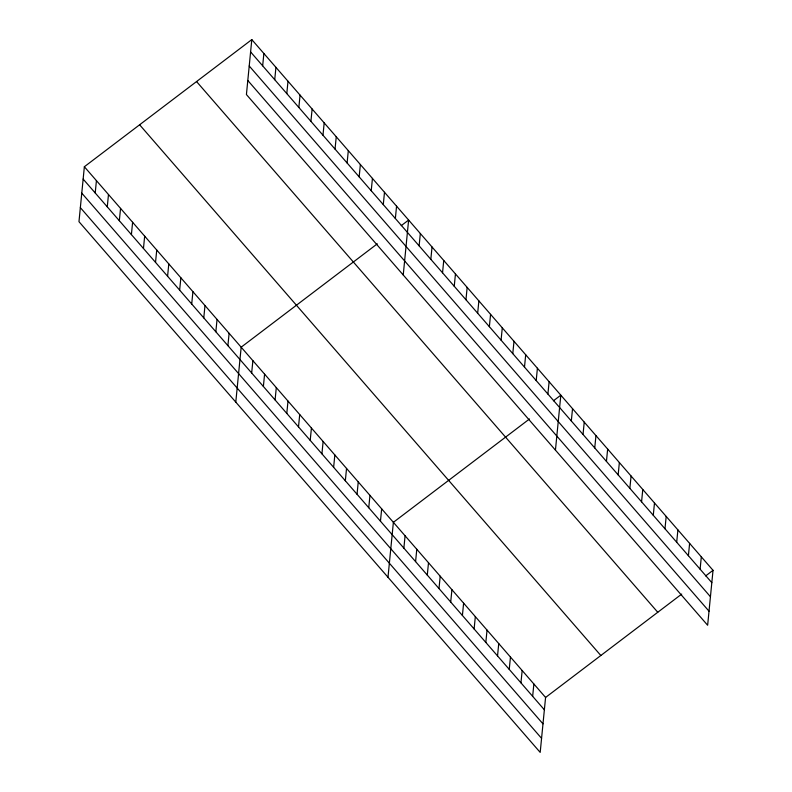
<?xml version="1.0" encoding="UTF-8"?>
<svg xmlns="http://www.w3.org/2000/svg" width="792" height="792" viewBox="0 0 792 792"><rect width="100%" height="100%" fill="white"/><g stroke="black" fill="none" stroke-linecap="round" stroke-linejoin="round"><path stroke-width="1.19" d="M84.358 166.746L78.972 221.681L540.193 752.4L545.579 697.455L84.358 166.746L251.806 39.6L713.028 570.319L707.642 625.254L246.421 94.545L251.806 39.6M95.218 192.961L96.426 180.625M107.276 206.841L108.484 194.505M119.335 220.72L120.552 208.385M131.403 234.6L132.61 222.265M143.461 248.48L144.669 236.145M155.529 262.36L156.737 250.025M167.587 276.25L168.795 263.904M179.655 290.129L180.863 277.784M191.714 304.009L192.921 291.664M203.772 317.889L204.989 305.544M215.84 331.769L217.048 319.423M227.898 345.649L229.116 333.303M262.667 65.815L263.875 53.48M235.788 402.128L241.174 347.183L377.309 243.817M274.725 79.695L275.933 67.36M251.668 373.002L252.886 360.657M286.793 93.585L288.001 81.239M263.38 386.466L264.587 374.131M298.851 107.465L300.059 95.119M275.091 399.94L276.299 387.605M310.91 121.344L312.127 108.999M286.793 413.414L288.001 401.079M322.978 135.224L324.185 122.879M298.505 426.888L299.713 414.543M335.036 149.104L336.253 136.759M310.207 440.362L311.424 428.017M347.104 162.984L348.312 150.638M321.918 453.826L323.126 441.49M359.162 176.864L360.37 164.518M333.63 467.3L334.838 454.964M371.23 190.743L372.438 178.398M345.332 480.774L346.54 468.438M383.288 204.623L384.496 192.278M357.043 494.248L358.251 481.902M395.357 218.503L396.564 206.167M368.745 507.721L369.963 495.376M403.237 274.982L408.623 220.047L401.257 225.641M380.457 521.195L381.665 508.85M419.126 245.857L420.334 233.511M387.991 577.259L393.377 522.324L529.511 418.958M430.828 259.33L432.036 246.985M403.87 548.133L405.078 535.798M442.54 272.795L443.748 260.459M415.582 561.607L416.79 549.272M454.242 286.268L455.459 273.933M427.284 575.081L428.502 562.736M465.953 299.742L467.161 287.407M438.996 588.555L440.203 576.21M477.665 313.216L478.873 300.871M450.707 602.019L451.915 589.684M489.367 326.69L490.575 314.345M462.409 615.493L463.617 603.158M501.079 340.154L502.286 327.819M474.121 628.967L475.329 616.631M512.78 353.628L513.998 341.293M485.823 642.441L487.04 630.095M524.492 367.102L525.7 354.767M497.534 655.915L498.742 643.569M536.204 380.576L537.412 368.231M509.246 669.379L510.454 657.043M547.906 394.05L549.113 381.704M520.948 682.852L522.166 670.517M555.439 450.123L560.825 395.178L553.459 400.772M532.66 696.326L533.867 683.991M571.319 420.988L572.537 408.652M583.031 434.462L584.239 422.126M594.742 447.935L595.95 435.6M606.444 461.409L607.652 449.064M618.156 474.883L619.364 462.538M629.858 488.347L631.076 476.012M641.569 501.821L642.777 489.486M653.281 515.295L654.489 502.96M664.983 528.769L666.191 516.424M676.695 542.243L677.903 529.898M688.397 555.707L689.614 543.371M700.108 569.181L701.316 556.845M545.579 697.455L681.714 594.089M705.662 575.913L713.028 570.319M250.599 51.935L711.82 582.655M249.223 65.993L710.434 596.713M247.807 80.487L709.018 611.196M196.555 81.556L657.766 612.275M139.62 124.789L600.831 655.499M83.15 179.081L544.371 709.8M81.774 193.139L542.985 723.858M80.348 207.623L541.57 738.342"/></g></svg>
